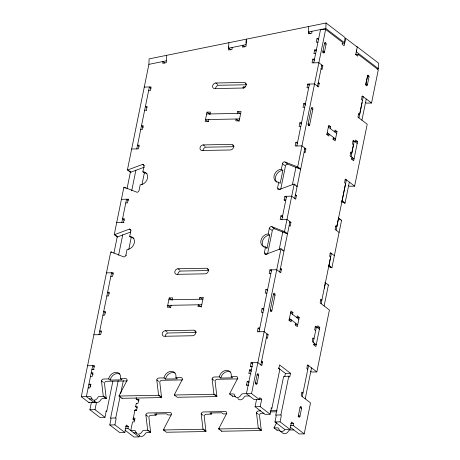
<?xml version="1.0" encoding="UTF-8"?>
<svg xmlns="http://www.w3.org/2000/svg" width="460" height="460" viewBox="0 0 460 460"><rect width="100%" height="100%" fill="white"/><g stroke="black" fill="none" stroke-linecap="round" stroke-linejoin="round"><path stroke-width="0.69" d="M144.423 167.135L130.887 172.161A2.012 1.57 -52.6 0 1 130.381 172.247L127.403 169.97L148.885 64.36L149.109 58.886L326.054 23L344.937 37.444L344.707 42.912L342.384 43.384M166.537 55.355L166.238 62.646L162.748 63.353L162.828 61.531L164.812 63.049M228.873 42.711L228.568 50.008L232.053 49.3L232.133 47.478M230.914 49.921L228.643 48.185L228.7 46.816M243.639 87.935L243.696 86.612M246.123 43.28L246.238 40.543M246.301 39.175L245.996 46.471L242.512 47.179L242.587 45.356L244.576 46.874M308.631 26.536L308.327 33.827L311.811 33.126L311.891 31.297M344.707 42.912L325.824 28.474L326.054 23M356.379 49.956L356.304 51.784L378.499 68.758L378.729 63.284L356.534 46.31M369 76.912L368.747 75.463L367.902 75.106L365.884 83.743A1.506 0.799 88.9 0 0 366.35 85.709A1.506 0.799 88.9 0 0 367.379 84.882L369.035 76.826L367.54 75.687L365.93 83.622L367.419 84.761L365.504 84.795M94.541 400.717L94.162 402.575L89.056 402.667L81.27 396.716L110.733 251.902A2.007 1.57 -52.6 0 1 111.205 251.965L123.838 256.95A2.007 1.57 -52.6 0 0 125.919 255.058L127.058 249.487A7.026 5.497 -52.6 0 0 134.337 242.874A7.026 5.497 -52.6 0 0 129.703 236.48L130.835 230.908A2.007 1.57 -52.6 0 0 129.513 229.08L114.741 234.565A2.012 1.57 -52.6 0 1 114.241 234.652L123.889 187.214A2.007 1.57 -52.6 0 1 124.361 187.283L136.999 192.263A2.007 1.57 -52.6 0 0 139.081 190.377L140.214 184.799A7.026 5.497 -52.6 0 0 147.499 178.187A7.026 5.497 -52.6 0 0 142.859 171.798L143.997 166.221A2.007 1.57 -52.6 0 0 142.669 164.398L127.903 169.884A2.012 1.57 -52.6 0 1 127.403 169.97M113.925 253.144L117.214 236.975M126.995 188.899L130.513 171.609M98.975 334.696L111.573 272.768L113.281 274.068M121.814 222.45L126.534 199.226L128.242 200.531M136.775 148.913L149.373 86.986L151.076 88.291M90.373 385.376L88.878 384.238L90.597 384.203L89.844 387.918L88.142 387.952M94.122 369.719L93.621 369.34L94.38 365.625L87.567 365.752M124.01 222.801L123.516 222.421L124.269 218.701L122.567 218.736L124.556 220.254M121.428 199.324L128.237 199.197L127.483 202.912L125.781 202.946M118.599 255.162L122.751 234.772M131.681 190.877L135.901 170.131M89.056 402.667L89.148 402.207M104.955 417.272L99.849 417.364L89.907 409.762L91.419 402.333L96.525 402.235L95.019 409.67L104.955 417.272L106.087 411.694A1.006 0.529 88.9 0 1 106.777 411.148L112.821 381.426M128.8 249.389L131.192 237.619L129.703 236.48M141.956 184.702L144.354 172.937L142.859 171.798M139.34 435.499L139.052 436.908L127.955 428.421L128.334 426.558L126.345 425.04L124.832 432.469L119.726 432.567L109.785 424.965L110.917 419.393A1.006 0.529 88.9 0 0 110.613 418.082L118.203 380.759M124.832 432.469L114.896 424.873L116.029 419.296A1.006 0.529 88.9 0 0 115.719 417.99L120.077 396.56M120.641 393.8L123.314 380.667M136.327 397.612L136.079 398.849L138.805 400.936M137.114 407.87L135.619 406.732L136.315 403.322L138.017 403.293L138.776 399.579L136.729 399.613M172.253 299.724L172.626 297.867L169.222 297.93L167.331 307.217L170.74 307.153L171.114 305.296M210.047 113.942L210.427 112.085L207.023 112.148L205.131 121.434L208.535 121.371L208.915 119.514M199.496 299.224L199.876 297.367L203.28 297.304L201.388 306.59L197.984 306.653L198.363 304.796L201.342 307.079M237.291 113.442L237.67 111.584L241.074 111.521L239.189 120.807L235.779 120.871L236.158 119.013L239.142 121.296M271.906 226.855L274.39 228.752L287.029 233.737A2.007 1.57 -52.6 0 0 287.5 233.806L284.516 231.524A2.007 1.57 -52.6 0 1 284.044 231.455L271.406 226.475A2.007 1.57 -52.6 0 0 269.33 228.361L268.191 233.939A7.026 5.497 -52.6 0 0 260.912 240.551A7.026 5.497 -52.6 0 0 265.546 246.939L264.414 252.517A2.007 1.57 -52.6 0 0 265.736 254.34L266.236 254.719M285.068 162.167L287.552 164.07L300.19 169.05A2.007 1.57 -52.6 0 0 300.662 169.119L297.678 166.836A2.007 1.57 -52.6 0 1 297.206 166.773L284.567 161.788A2.007 1.57 -52.6 0 0 282.486 163.679L281.353 169.251A7.026 5.497 -52.6 0 0 274.074 175.864A7.026 5.497 -52.6 0 0 278.708 182.258L277.575 187.829A2.007 1.57 -52.6 0 0 278.898 189.658L293.664 184.172A2.012 1.57 -52.6 0 1 294.17 184.086L297.148 186.363A2.012 1.57 -52.6 0 0 296.648 186.455M266.075 248.009A7.026 5.497 -52.6 0 0 267.041 248.084L269.686 235.077L268.191 233.939M281.353 169.251L282.842 170.39L280.197 183.396L278.708 182.258M267.53 254.127L272.308 230.644A2.007 1.57 -52.6 0 1 274.39 228.752M280.692 189.439L285.47 165.956A2.007 1.57 -52.6 0 1 287.552 164.07M246.997 385.422L246.497 385.043L247.256 381.323L248.975 381.294M251.286 369.84L249.584 369.869L248.831 373.583L250.55 373.554L251.045 373.934M250.775 366.844L250.28 366.465L251.033 362.744L257.847 362.624L261.82 365.66L262.579 361.945L261.585 361.186M259.791 328.037L258.089 328.066L257.335 331.786L264.143 331.66L268.123 334.702L267.363 338.416L266.369 337.657M263.764 308.528L262.056 308.562L261.303 312.277L263.005 312.248M267.668 289.334L265.966 289.363L265.207 293.077L266.909 293.049M280.485 268.295L281.474 269.054L280.721 272.774L276.742 269.733L269.934 269.859L269.175 273.573L270.882 273.539M282.63 215.792L280.928 215.826L280.169 219.541L286.983 219.414L290.956 222.456L290.202 226.17L289.208 225.411M284.636 200.416L284.136 200.037L284.895 196.316L291.709 196.196L295.682 199.232L296.435 195.517L295.447 194.758M297.591 142.255L295.889 142.29L295.13 146.004L301.944 145.877L305.917 148.919L305.164 152.634L304.169 151.875M301.559 122.751L299.857 122.78L299.098 126.494L300.805 126.465M305.463 103.552L303.761 103.58L303.008 107.301L304.71 107.266M318.28 82.518L319.274 83.277L318.516 86.992L314.542 83.95L307.728 84.076L306.975 87.791L308.677 87.762M314.508 59.116L312.8 59.15L312.047 62.865L318.855 62.738L322.834 65.78L322.075 69.494L321.086 68.736M316.382 49.887L314.68 49.916L313.927 53.63L315.629 53.601M318.717 38.427L317.009 38.462L316.256 42.176L317.958 42.147M252.736 362.716L246.439 393.679L254.225 399.631L259.331 399.539L259.71 397.681L261.7 399.199L260.188 406.634L270.123 414.236L271.256 408.658A1.006 0.529 88.9 0 1 271.946 408.112L279.818 369.409L278.823 368.65L279.582 364.929L290.513 373.296L289.76 377.01L288.765 376.251L283.653 376.343L275.781 415.046A1.006 0.529 88.9 0 1 276.092 416.357L274.953 421.929L284.895 429.531L290.001 429.439L291.513 422.004L293.503 423.528L293.123 425.385L304.221 433.872L310.523 402.908L301.248 395.813L302.001 392.098L302.996 392.857L301.72 392.88M259.037 331.752L271.636 269.825M281.871 219.512L286.597 196.288M296.832 145.97L309.436 84.042M313.749 62.836L320.522 29.549L325.628 29.451L342.527 42.377L342.148 44.235L344.137 45.753L345.667 38.232L357.265 47.098L355.729 54.619L357.719 56.143L358.098 54.286L355.546 54.332M279.174 249.711L282.831 231.731M292.445 184.477L295.964 167.193M259.331 399.539L251.545 393.587L281.008 248.768A2.012 1.57 -52.6 0 0 280.508 248.854L265.736 254.34M284.516 231.524L294.17 184.086M297.678 166.836L325.628 29.451M255.559 382.341L257.134 374.601A1.506 0.799 88.9 0 1 258.163 373.779A1.506 0.799 88.9 0 1 258.623 375.739L257.048 383.479A1.506 0.799 88.9 0 1 256.019 384.301A1.506 0.799 88.9 0 1 255.559 382.341L257.048 383.479L255.346 383.513M270.359 309.574L273.51 294.095A1.506 0.799 88.9 0 1 274.539 293.273A1.506 0.799 88.9 0 1 274.999 295.234L271.854 310.718A1.506 0.799 88.9 0 1 270.825 311.541A1.506 0.799 88.9 0 1 270.359 309.574L271.854 310.718L270.491 310.741M308.16 123.797L311.311 108.313A1.506 0.799 88.9 0 1 312.34 107.49A1.506 0.799 88.9 0 1 312.8 109.451L309.649 124.936A1.506 0.799 88.9 0 1 308.62 125.758A1.506 0.799 88.9 0 1 308.16 123.797L309.649 124.936L308.286 124.959M322.983 50.933L324.605 42.964L325.3 42.239L326.042 43.096L326.094 44.102L324.472 52.072A1.506 0.799 88.9 0 1 323.443 52.894A1.506 0.799 88.9 0 1 322.983 50.933L324.472 52.072L322.431 52.112M260.826 364.901L267.128 333.937M279.726 272.01L289.961 221.697M294.688 198.473L304.922 148.16M317.526 86.233L321.839 65.021M270.123 414.236L265.017 414.328L255.076 406.726L256.588 399.297M292.554 314.381L292.934 312.524L290.944 311.006L289.052 320.292L291.042 321.816L291.421 319.959L288.868 320.005M330.355 128.605L330.728 126.747L328.745 125.223L326.853 134.515L328.842 136.034L329.216 134.176L326.663 134.222M284.774 376.481L285.407 373.388L278.3 367.954M295.728 323.248L295.349 325.111L297.338 326.629L299.224 317.337L297.24 315.819L296.861 317.676M333.523 137.471L333.149 139.328L335.133 140.846L337.025 131.56L335.035 130.036L334.661 131.893M290.001 429.439L280.065 421.837L281.198 416.26A1.006 0.529 88.9 0 0 280.887 414.954L288.765 376.251M298.459 415.15L300.035 407.41A1.506 0.799 88.9 0 1 301.064 406.588A1.506 0.799 88.9 0 1 301.524 408.549L299.954 416.294A1.506 0.799 88.9 0 1 298.925 417.116A1.506 0.799 88.9 0 1 298.459 415.15L299.954 416.294L298.04 416.329M302.243 396.572L308.539 365.608L307.176 365.637M313.266 342.389L316.417 326.905L315.054 326.933M321.137 303.68L330.619 257.082L329.624 256.323L330.384 252.609L334.374 255.656M335.581 226.452L336.858 226.429L345.581 183.546L344.586 182.787L345.345 179.066L354.62 186.162L367.218 124.234L357.943 117.145L358.697 113.424L359.691 114.189L362.089 102.419M350.543 152.915L351.82 152.892L353.458 144.843L352.464 144.078L353.217 140.363L357.207 143.416M324.306 288.213L325.421 282.733A2.012 1.57 -52.6 0 0 325.042 282.785M338.33 218.074A2.012 1.57 -52.6 0 1 338.577 218.046L341.561 220.328L331.907 267.766L328.929 265.489L331.39 253.38L330.027 253.402M336.116 230.155L338.577 218.046M349.335 182.12L345.069 203.084L342.091 200.802L346.351 179.843L344.988 179.866M351.078 156.618L354.229 141.134L352.866 141.162M358.949 117.915L363.268 96.703L361.905 96.726M314.26 343.148L313.881 345.006L315.87 346.524L319.775 327.33L317.785 325.806L317.406 327.664M352.055 157.366L351.681 159.223L353.665 160.747L357.57 141.548L355.586 140.03L355.206 141.887M305.221 398.854L311.523 367.891M324.122 305.963L328.4 285.016L325.421 282.733M361.934 120.192L366.246 98.98M310.621 371.203L311.713 372.036L316.825 371.945L329.423 310.017L320.143 302.921L320.902 299.207L321.897 299.966L320.62 299.989M365.338 102.287L366.424 103.12L371.536 103.028L378.31 69.742L358.098 54.286M211.726 412.879A7.026 5.497 -52.6 0 0 211.353 414.149L205.925 414.282A2.007 1.57 -52.6 0 0 204.165 416.133L205.919 430.997A2.007 1.57 -52.6 0 1 205.879 431.526L166.376 432.25L163.392 429.973A2.007 1.57 -52.6 0 1 163.576 429.439L171.413 414.402A2.007 1.57 -52.6 0 0 170.085 412.574L147.947 412.982A2.007 1.57 -52.6 0 0 145.872 414.868L147.625 429.732A2.007 1.57 -52.6 0 1 147.585 430.261L150.57 432.544A2.007 1.57 -52.6 0 0 150.604 432.015L148.85 417.151A2.007 1.57 -52.6 0 1 150.615 415.299L156.038 415.167A7.026 5.497 -52.6 0 1 156.411 413.897M263.954 413.201L261.24 413.264A2.007 1.57 -52.6 0 0 259.474 415.115L261.228 429.979A2.007 1.57 -52.6 0 1 261.194 430.508L221.685 431.238L218.707 428.956A2.007 1.57 -52.6 0 1 218.885 428.421L226.722 413.385A2.007 1.57 -52.6 0 0 225.4 411.556L203.262 411.964A2.007 1.57 -52.6 0 0 201.181 413.856L202.935 428.714A2.007 1.57 -52.6 0 1 202.9 429.249L205.879 431.526M276.811 422.395L274.195 427.409A2.001 1.564 -52.6 0 0 274.016 427.938L277 430.221L279.157 430.18M114.241 234.652L117.219 236.934A2.012 1.57 -52.6 0 0 117.725 236.848L130.646 232.047M148.885 64.36L166.307 60.823M228.643 48.185L246.065 44.649M325.824 28.474L308.401 32.004L310.672 33.747M245.542 86.75L242.753 87.314L243.857 88.159M377.102 69.04L378.499 68.758M321.557 65.803L322.834 65.78M215.78 82.99L244.162 82.466A3.013 2.357 -52.6 0 1 246.146 85.209A3.013 2.357 -52.6 0 1 243.024 88.044L214.647 88.561A3.013 2.357 -52.6 0 1 212.658 85.824A3.013 2.357 -52.6 0 1 215.78 82.99L217.77 84.508M317.854 83.3L319.274 83.277M246.433 84.761L218.764 85.267A3.013 2.357 -52.6 0 0 215.579 88.607M144.262 87.078L151.076 86.957L150.316 90.672L148.614 90.701M144.647 110.21L146.349 110.176L147.108 106.461L145.406 106.49L146.895 107.634M206.643 114.005L240.701 113.378M358.415 114.212L359.691 114.189M239.562 118.95L205.511 119.577L208.351 121.751M140.743 129.404L142.445 129.375L143.198 125.66L141.496 125.689L142.991 126.828A1.506 0.799 88.9 0 0 142.957 127.684M328.175 126.793L330.728 126.747M334.472 131.606L337.025 131.56M332.781 139.035L335.507 138.983L327.221 132.652M355.016 141.594L357.57 141.548M203.182 144.917L231.558 144.394A3.013 2.357 -52.6 0 1 233.548 147.137A3.013 2.357 -52.6 0 1 230.425 149.966L202.049 150.489A3.013 2.357 -52.6 0 1 200.06 147.752A3.013 2.357 -52.6 0 1 203.182 144.917L205.171 146.435M233.835 146.688L206.16 147.194A3.013 2.357 -52.6 0 0 202.981 150.535M131.663 149.005L138.477 148.879L139.23 145.165L137.528 145.199L139.018 146.337M304.503 148.942L305.917 148.919M351.336 158.947L354.056 158.895L350.072 155.848L350.825 152.133L351.82 152.892M354.62 186.162L349.514 186.26L348.421 185.42M295.159 195.54L296.435 195.517M284.136 200.037L285.844 200.002M116.702 222.542L123.516 222.421M289.679 222.479L290.956 222.456M177.98 268.772L206.362 268.249A3.013 2.357 -52.6 0 1 208.351 270.986A3.013 2.357 -52.6 0 1 205.229 273.821L176.847 274.344A3.013 2.357 -52.6 0 1 174.863 271.601A3.013 2.357 -52.6 0 1 177.98 268.772L179.969 270.29M280.059 269.083L281.474 269.054M208.633 270.543L180.964 271.049A3.013 2.357 -52.6 0 0 177.784 274.39M106.467 272.861L113.275 272.734L112.522 276.448L110.82 276.483M106.852 295.987L108.554 295.958L109.307 292.244L107.605 292.272L109.095 293.411M168.843 299.788L202.9 299.161M201.767 304.733L167.71 305.359L170.551 307.533M102.942 315.186L104.65 315.157L105.403 311.437L103.701 311.472L105.19 312.61A1.506 0.799 88.9 0 0 105.139 313.162M290.375 312.57L292.934 312.524M296.671 317.388L299.224 317.337M294.981 324.817L297.706 324.766L289.426 318.429M317.222 327.376L319.775 327.33M165.381 330.7L193.763 330.176A3.013 2.357 -52.6 0 1 195.753 332.913A3.013 2.357 -52.6 0 1 192.631 335.748L164.249 336.272A3.013 2.357 -52.6 0 1 162.265 333.529A3.013 2.357 -52.6 0 1 165.381 330.7L167.371 332.218M196.035 332.471L168.366 332.977A3.013 2.357 -52.6 0 0 165.186 336.317M93.869 334.788L100.677 334.661L101.436 330.947L99.734 330.976L101.223 332.12M266.702 334.725L268.123 334.702M312.742 338.698L314.019 338.669L313.024 337.91L312.271 341.625L316.244 344.666L313.524 344.718M261.159 361.974L262.579 361.945M93.621 369.34L91.919 369.374L92.42 369.754M250.28 366.465L251.982 366.43L252.477 366.81M90.453 376.493L92.172 376.464L92.931 372.749L91.229 372.778L93.213 374.296M285.407 373.388L290.513 373.296M108.663 378.936A7.026 5.497 -52.6 0 1 115.943 372.324A7.026 5.497 -52.6 0 1 120.583 378.718L122.072 379.856L110.153 380.075L108.663 378.936L103.552 379.028A2.007 1.57 -52.6 0 0 101.476 380.92L103.23 395.784A2.001 1.564 -52.6 0 1 103.189 396.313L106.174 398.59A2.001 1.564 -52.6 0 0 106.208 398.061L104.454 383.197A2.007 1.57 -52.6 0 1 106.536 381.311L127.242 380.932M163.973 377.919A7.026 5.497 -52.6 0 1 171.258 371.306A7.026 5.497 -52.6 0 1 175.892 377.7L177.387 378.839L165.468 379.057L163.973 377.919L158.867 378.016A2.007 1.57 -52.6 0 0 156.785 379.902L158.539 394.766A2.007 1.57 -52.6 0 1 158.505 395.295L161.483 397.578A2.007 1.57 -52.6 0 0 161.523 397.043L159.769 382.185A2.007 1.57 -52.6 0 1 161.851 380.293L182.557 379.914M219.288 376.901A7.026 5.497 -52.6 0 1 226.567 370.294A7.026 5.497 -52.6 0 1 231.207 376.683L232.697 377.827L220.777 378.045L219.288 376.901L214.176 376.999A2.007 1.57 -52.6 0 0 212.1 378.885L213.854 393.748A2.007 1.57 -52.6 0 1 213.814 394.277L216.798 396.56A2.007 1.57 -52.6 0 0 216.833 396.031L215.079 381.167A2.007 1.57 -52.6 0 1 217.16 379.276L237.866 378.896M246.497 385.043L248.204 385.008L248.699 385.388M81.27 396.716L89.97 396.554A2.007 1.57 -52.6 0 1 91.321 397.762A4.013 3.139 -52.6 0 0 94.03 400.183A4.013 3.139 -52.6 0 0 97.744 397.647A2.007 1.57 -52.6 0 1 99.601 396.376L103.189 396.313M120.583 378.718L125.994 378.649A2.007 1.57 -52.6 0 1 127.017 380.449L119.18 395.491A2.007 1.57 -52.6 0 0 118.996 396.02L158.505 395.295M175.892 377.7L181.309 377.631A2.007 1.57 -52.6 0 1 182.327 379.431L174.489 394.473A2.007 1.57 -52.6 0 0 174.311 395.002L213.814 394.277M231.207 376.683L236.618 376.613A2.007 1.57 -52.6 0 1 237.642 378.419L229.804 393.455A2.007 1.57 -52.6 0 0 229.62 393.99L233.214 393.921A2.007 1.57 -52.6 0 1 234.565 395.128A4.013 3.139 -52.6 0 0 237.274 397.549A4.013 3.139 -52.6 0 0 240.988 395.013A2.007 1.57 -52.6 0 1 242.845 393.743L251.545 393.587M89.361 398.9L92.23 398.849M106.174 398.59L102.58 398.659A2.007 1.57 -52.6 0 0 100.723 399.924A4.013 3.139 -52.6 0 1 97.526 402.408A4.013 3.139 -52.6 0 1 94.582 401.016M118.996 396.02L121.98 398.303L161.483 397.578M216.798 396.56L177.29 397.285L174.311 395.002M229.62 393.99L232.605 396.267L235.48 396.215M249.418 395.962L245.83 396.025A2.007 1.57 -52.6 0 0 243.972 397.296A4.013 3.139 -52.6 0 1 240.775 399.78A4.013 3.139 -52.6 0 1 237.831 398.383M258.859 399.257L261.7 399.199M135.619 406.732L137.327 406.697L136.568 410.412L134.527 410.452M89.907 409.762L95.019 409.67M255.076 406.726L260.188 406.634M105.921 411.165L106.777 411.148M271.095 408.129L271.946 408.112M260.716 410.912L258.572 410.947A2.007 1.57 -52.6 0 0 256.496 412.838L258.25 427.702A2.007 1.57 -52.6 0 1 258.209 428.231L261.194 430.508M270.716 410.728L277.138 410.607M270.083 411.907L276.431 411.786M171.155 414.891L167.958 414.949L166.468 413.81L154.548 414.029L156.038 415.167M226.464 413.873L223.272 413.931L221.777 412.792L209.863 413.011L211.353 414.149M110.613 418.082L115.719 417.99M275.781 415.046L280.887 414.954M132.951 418.192L134.993 418.157L134.239 421.872L132.537 421.9L130.772 430.572L134.36 430.508A2.007 1.57 -52.6 0 1 135.717 431.716A4.013 3.139 -52.6 0 0 138.425 434.131A4.013 3.139 -52.6 0 0 142.14 431.595A2.007 1.57 -52.6 0 1 143.997 430.33L147.585 430.261M132.854 419.365L134.763 419.324A1.506 0.799 88.9 0 1 133.751 420.152A1.506 0.799 88.9 0 1 133.291 418.186L134.866 410.447A1.506 0.799 88.9 0 1 135.591 409.509A1.506 0.799 88.9 0 1 136.338 410.435M109.785 424.965L114.896 424.873M274.953 421.929L280.065 421.837M125.494 426.61L128.334 426.558M290.662 423.579L293.503 423.528M125.12 428.473L127.955 428.421M290.145 425.437L293.123 425.385M163.392 429.973L202.9 429.249M218.707 428.956L258.209 428.231M274.016 427.938L277.61 427.875A2.007 1.57 -52.6 0 1 278.823 428.599L279.243 430.054A4.013 3.139 -52.6 0 0 284.705 429.956M133.751 432.854L136.626 432.797M150.57 432.544L146.976 432.607A2.007 1.57 -52.6 0 0 145.118 433.878A4.013 3.139 -52.6 0 1 141.921 436.362A4.013 3.139 -52.6 0 1 138.977 434.964M293.813 429.91L290.226 429.979A2.007 1.57 -52.6 0 0 288.707 430.75L287.69 432.233A4.013 3.139 -52.6 0 1 282.825 433.136L279.841 430.853M139.052 436.908L133.946 437L125.068 430.209M304.221 433.872L299.115 433.964L290.237 427.173M341.441 201.767L344.597 203.015A2.007 1.57 -52.6 0 0 345.069 203.084M328.779 266.65L331.436 267.697A2.007 1.57 -52.6 0 0 331.907 267.766M324.559 43.194L326.048 44.332M317.009 38.462L318.504 39.6M314.68 49.916L316.169 51.06M371.536 103.028L362.256 95.933L361.502 99.647L362.497 100.406M312.8 59.15L314.295 60.289M307.728 84.076L309.223 85.215M311.311 108.313L312.8 109.451M303.761 103.58L305.75 105.104M328.354 127.075L336.639 133.411M299.857 122.78L301.346 123.918M245.151 83.225L246.146 83.99M295.889 142.29L297.378 143.428M237.67 111.584L240.154 113.482M297.206 166.773L299.69 168.67M342.113 201.112L344.597 203.015M282.486 163.679L284.97 165.577M207.023 112.148L210.001 114.425M294.659 184.931L295.159 185.311M338.572 218.517L340.066 219.656M232.553 145.153L234.048 146.297M336.858 226.429L335.863 225.67L335.11 229.385L339.095 232.438M278.07 188.209L279.565 189.353M284.895 196.316L286.385 197.461M280.928 215.826L282.911 217.344M284.044 231.455L286.534 233.358M328.952 265.799L331.436 267.697M269.33 228.361L271.814 230.264M281.008 248.768L283.992 251.051M281.997 249.998L282.492 250.378M324.915 282.82L325.416 283.199M265.546 246.939L267.041 248.084M264.908 252.896L266.403 254.035M142.669 164.398L144.164 165.537M269.934 269.859L271.423 270.998M128.398 170.263L130.887 172.161M273.51 294.095L274.999 295.234M319.395 329.188L315.422 326.146L314.663 329.86L315.658 330.619M265.966 289.363L267.455 290.502M290.559 312.858L298.839 319.194M124.361 187.283L125.356 188.042M123.889 187.214L124.884 187.973M128.237 199.197L128.737 199.577M262.056 308.562L264.046 310.08M207.356 269.008L208.846 270.147M316.825 371.945L307.544 364.849L306.791 368.563L307.786 369.328M129.513 229.08L131.002 230.224M258.089 328.066L259.584 329.21M199.876 297.367L202.36 299.264M115.241 234.945L117.725 236.848M125.919 255.058L126.419 255.438M111.205 251.965L111.699 252.35M169.222 297.93L172.207 300.207M251.033 362.744L252.523 363.889M257.134 374.601L258.623 375.739M300.035 407.41L301.524 408.549M249.584 369.869L251.574 371.387M194.758 330.935L196.248 332.074M247.256 381.323L249.245 382.846M212.1 378.885L214.084 380.409M256.49 412.838L258.48 414.356M214.348 394.128L216.833 396.031M258.744 428.082L261.228 429.979M156.785 379.902L158.775 381.421M201.181 413.856L203.17 415.374M218.885 428.421L219.88 429.186M159.039 395.146L161.523 397.043M203.435 429.094L205.919 430.997M138.776 399.579L139.271 399.959M94.38 366.959L92.678 365.66L86.376 396.618L94.162 402.575M136.315 403.322L136.81 403.702M101.476 380.92L103.46 382.438M145.872 414.868L147.855 416.392M163.576 429.439L165.065 430.577M90.597 384.203L91.097 384.583M103.724 396.163L106.208 398.061M148.12 430.111L150.604 432.015M328.152 285.039A2.012 1.57 -52.6 0 1 328.4 285.016M328.929 265.489A2.007 1.57 -52.6 0 1 328.687 265.472M341.055 220.415A2.012 1.57 -52.6 0 1 341.561 220.328M342.091 200.802A2.007 1.57 -52.6 0 1 341.843 200.784M221.685 431.238A2.007 1.57 -52.6 0 1 221.812 430.836M277 430.221A2.001 1.564 -52.6 0 1 277.121 429.818M146.412 110.682A1.506 0.799 88.9 0 1 146.556 110.532M90.407 386.526A1.506 0.799 88.9 0 1 90.39 385.376M121.98 398.303A2.007 1.57 -52.6 0 1 122.101 397.9M232.605 396.267A2.007 1.57 -52.6 0 1 232.725 395.864M110.153 380.075A7.026 5.497 -52.6 0 1 119.721 373.968M220.777 378.045A7.026 5.497 -52.6 0 1 230.345 371.933M165.468 379.057A7.026 5.497 -52.6 0 1 175.03 372.951M144.354 172.937A7.026 5.497 -52.6 0 1 147.027 173.667M131.192 237.624A7.026 5.497 -52.6 0 1 133.871 238.355M264.362 247.348A7.026 5.497 -52.6 0 1 262.907 240.091A7.026 5.497 -52.6 0 1 269.686 235.077M276.816 182.091A7.026 5.497 -52.6 0 1 276.316 174.886A7.026 5.497 -52.6 0 1 282.842 170.39"/></g></svg>
